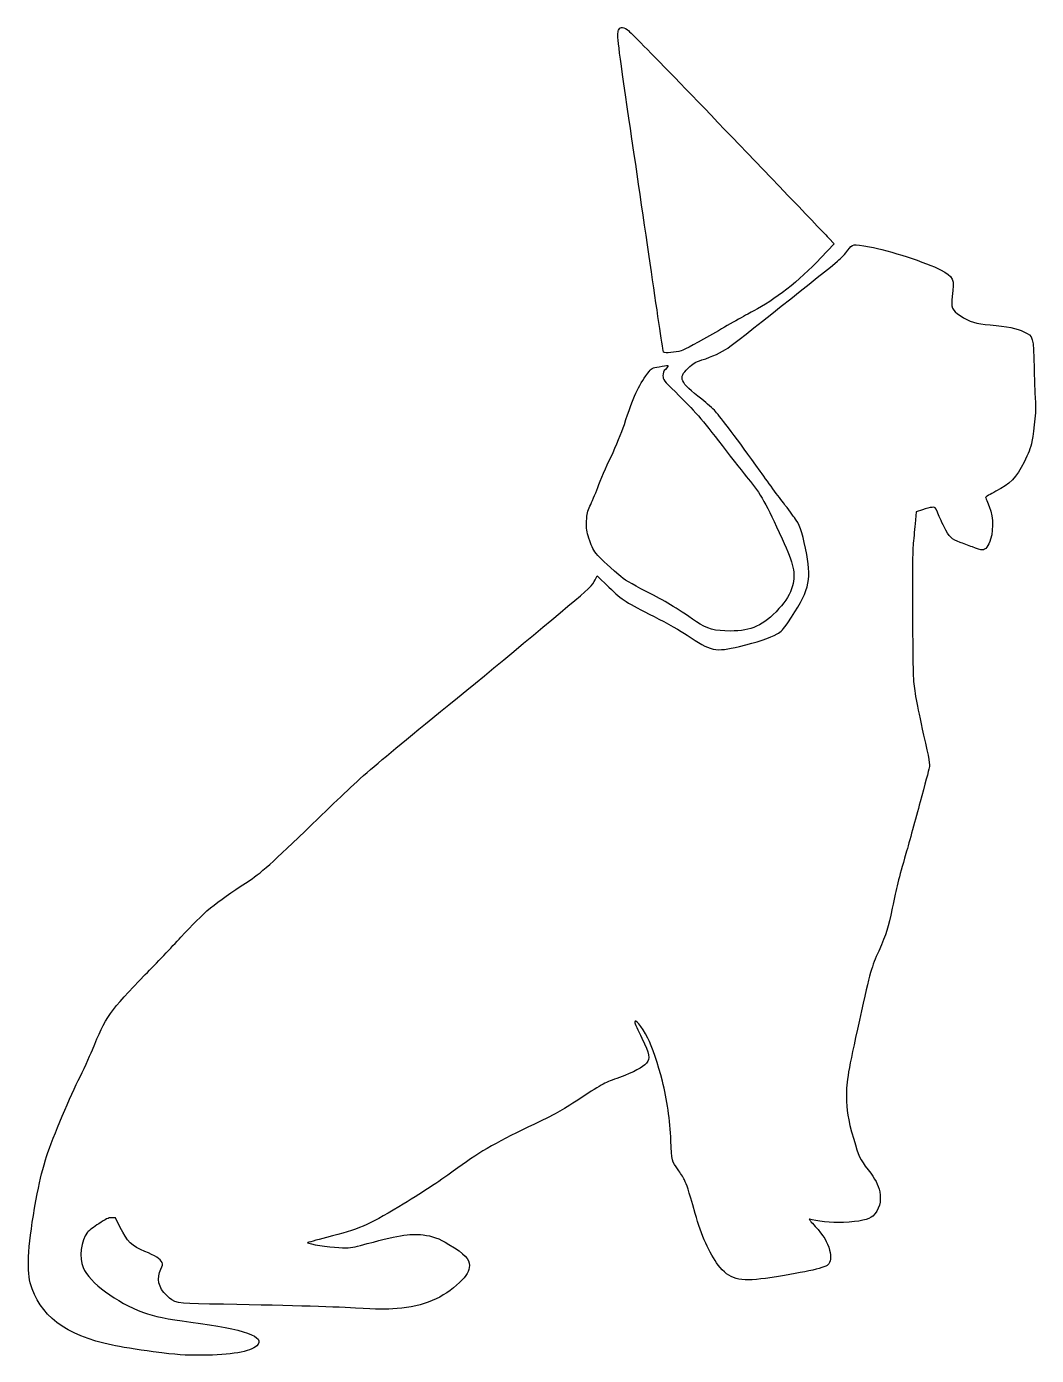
# Model space of a CAD drawing. Header units: centimetres. Extents: x -17.7 to 17.7, y -23.2 to 23.3.
import ezdxf

# ---------------------------------------------------------------- set-up
doc = ezdxf.new("R2010")
doc.units = ezdxf.units.CM
doc.header["$MEASUREMENT"] = 0
doc.layers.add('Layer 1', color=7, linetype='Continuous')

msp = doc.modelspace()

# ---------------------------------------------------------------- linework, layer by layer
at = {"layer": 'Layer 1'}
for points, knots in [([(3.03036, 23.13517), (2.97392, 22.98348), (3.00919, 22.67303), (3.40783, 19.97075), (3.40783, 19.97075), (3.60891, 18.59844), (3.95816, 16.21719), (4.18394, 14.68261), (4.18394, 14.68261), (4.40619, 13.14803), (4.59669, 11.88155), (4.60727, 11.87097), (4.60727, 11.87097), (4.64608, 11.83216), (5.03413, 11.86391), (5.2211, 11.91683), (5.2211, 11.91683), (5.33046, 11.94858), (5.84904, 12.22727), (6.42054, 12.56241), (6.42054, 12.56241), (6.9744, 12.88344), (7.57765, 13.22563), (7.7611, 13.31735), (7.7611, 13.31735), (8.48429, 13.68071), (9.33802, 14.35452), (10.11413, 15.17296), (10.11413, 15.17296), (10.11413, 15.17296), (10.5798, 15.66332), (10.5798, 15.66332), (10.5798, 15.66332), (10.5798, 15.66332), (10.39283, 15.85735), (10.39283, 15.85735), (10.39283, 15.85735), (10.29052, 15.96318), (9.64494, 16.64052), (8.95702, 17.35666), (8.95702, 17.35666), (5.78908, 20.67277), (3.43958, 23.09283), (3.33021, 23.15985), (3.33021, 23.15985), (3.16088, 23.25863), (3.07621, 23.25157), (3.03035, 23.13516), (3.03035, 23.13516), (3.03035, 23.13516), (3.03036, 23.13517), (3.03036, 23.13517)], [0, 0, 0, 0, 0.07142857, 0.07142857, 0.07142857, 0.07142857, 0.14285714, 0.14285714, 0.14285714, 0.14285714, 0.21428571, 0.21428571, 0.21428571, 0.21428571, 0.28571429, 0.28571429, 0.28571429, 0.28571429, 0.35714286, 0.35714286, 0.35714286, 0.35714286, 0.42857143, 0.42857143, 0.42857143, 0.42857143, 0.5, 0.5, 0.5, 0.5, 0.57142857, 0.57142857, 0.57142857, 0.57142857, 0.64285714, 0.64285714, 0.64285714, 0.64285714, 0.71428571, 0.71428571, 0.71428571, 0.71428571, 0.78571429, 0.78571429, 0.78571429, 0.78571429, 0.85714286, 0.85714286, 0.85714286, 0.85714286, 1, 1, 1, 1]), ([(11.05958, 15.43755), (10.97491, 15.32466), (10.81264, 15.15533), (10.69975, 15.05655), (10.69975, 15.05655), (10.36108, 14.76727), (7.05203, 12.14613), (6.86153, 12.01561), (6.86153, 12.01561), (6.63928, 11.86744), (6.30767, 11.71575), (5.94784, 11.59933), (5.94784, 11.59933), (5.71148, 11.52525), (5.64092, 11.48291), (5.46453, 11.31005), (5.46453, 11.31005), (5.10822, 10.96433), (5.1682, 10.8338), (5.94431, 10.22349), (5.94431, 10.22349), (6.1207, 10.08591), (6.33589, 9.89541), (6.42409, 9.80016), (6.42409, 9.80016), (6.61459, 9.59555), (7.18256, 8.83708), (7.99042, 7.70819), (7.99042, 7.70819), (8.3185, 7.25311), (8.71361, 6.71336), (8.86884, 6.51227), (8.86884, 6.51227), (9.02759, 6.30766), (9.19692, 6.07835), (9.25337, 6.00074), (9.25337, 6.00074), (9.3839, 5.80671), (9.50737, 5.40102), (9.61673, 4.8013), (9.61673, 4.8013), (9.79312, 3.85586), (9.69787, 3.51719), (8.95351, 2.40241), (8.95351, 2.40241), (8.80534, 2.18369), (8.72773, 2.09902), (8.58309, 2.02141), (8.58309, 2.02141), (8.33615, 1.8803), (7.88106, 1.7286), (7.26723, 1.58044), (7.26723, 1.58044), (6.42056, 1.37583), (6.2477, 1.41463), (5.43279, 1.97555), (5.43279, 1.97555), (5.22465, 2.12019), (4.72018, 2.40241), (4.27921, 2.62466), (4.27921, 2.62466), (3.29143, 3.11855), (3.19265, 3.18205), (2.69171, 3.65477), (2.69171, 3.65477), (2.69171, 3.65477), (2.28249, 4.04635), (2.28249, 4.04635), (2.28249, 4.04635), (2.28249, 4.04635), (2.21546, 3.91229), (2.21546, 3.91229), (2.21546, 3.91229), (2.18018, 3.83821), (2.09199, 3.71473), (2.0179, 3.64065), (2.0179, 3.64065), (1.86621, 3.47837), (-0.75493, 1.29468), (-2.27541, 0.0529), (-2.27541, 0.0529), (-5.88433, -2.88221), (-5.84905, -2.85399), (-7.68702, -4.63552), (-7.68702, -4.63552), (-9.07344, -5.9796), (-9.51088, -6.36766), (-9.96596, -6.66046), (-9.96596, -6.66046), (-11.10896, -7.39777), (-11.46527, -7.6941), (-12.28371, -8.58663), (-12.28371, -8.58663), (-12.60121, -8.92882), (-13.1586, -9.51796), (-13.52902, -9.89544), (-13.52902, -9.89544), (-14.7461, -11.14075), (-14.93308, -11.40533), (-15.3811, -12.52363), (-15.3811, -12.52363), (-15.48341, -12.7741), (-15.70566, -13.26094), (-15.87499, -13.5996), (-15.87499, -13.5996), (-16.23482, -14.31574), (-16.84866, -15.80093), (-17.02152, -16.37243), (-17.02152, -16.37243), (-17.17321, -16.87337), (-17.22966, -17.11679), (-17.35666, -17.80471), (-17.35666, -17.80471), (-17.62124, -19.23346), (-17.68474, -20.1789), (-17.55422, -20.67279), (-17.55422, -20.67279), (-17.25436, -21.80521), (-16.32303, -22.51429), (-14.68261, -22.85648), (-14.68261, -22.85648), (-14.44272, -22.9094), (-13.80067, -23.00817), (-13.25386, -23.08226), (-13.25386, -23.08226), (-12.36839, -23.19868), (-12.18142, -23.21279), (-11.53583, -23.20926), (-11.53583, -23.20926), (-10.541, -23.20573), (-9.85308, -23.08226), (-9.6273, -22.87412), (-9.6273, -22.87412), (-9.29216, -22.56368), (-10.04358, -22.29204), (-11.94152, -22.04862), (-11.94152, -22.04862), (-12.7776, -21.93926), (-13.21152, -21.85106), (-13.59605, -21.70995), (-13.59605, -21.70995), (-14.55208, -21.35717), (-15.46577, -20.67631), (-15.70566, -20.13656), (-15.70566, -20.13656), (-15.85383, -19.80495), (-15.77974, -19.19817), (-15.55044, -18.90537), (-15.55044, -18.90537), (-15.50811, -18.85598), (-15.33172, -18.7184), (-15.15886, -18.60551), (-15.15886, -18.60551), (-14.91192, -18.4397), (-14.81667, -18.39737), (-14.7073, -18.39737), (-14.7073, -18.39737), (-14.7073, -18.39737), (-14.56972, -18.39737), (-14.56972, -18.39737), (-14.56972, -18.39737), (-14.56972, -18.39737), (-14.40391, -18.73956), (-14.40391, -18.73956), (-14.40391, -18.73956), (-14.17108, -19.21934), (-13.98763, -19.39925), (-13.54666, -19.57564), (-13.54666, -19.57564), (-13.18683, -19.72028), (-12.99985, -19.84022), (-12.93988, -19.96722), (-12.93988, -19.96722), (-12.91166, -20.02719), (-12.92224, -20.07658), (-12.98574, -20.20005), (-12.98574, -20.20005), (-13.14449, -20.50697), (-13.07041, -20.84211), (-12.78113, -21.1208), (-12.78113, -21.1208), (-12.51302, -21.38186), (-12.44246, -21.39597), (-11.28182, -21.41713), (-11.28182, -21.41713), (-8.60071, -21.46299), (-7.0626, -21.50532), (-6.1736, -21.55824), (-6.1736, -21.55824), (-5.37985, -21.6041), (-5.11527, -21.60763), (-4.72016, -21.57588), (-4.72016, -21.57588), (-3.79235, -21.49827), (-3.09385, -21.20899), (-2.52941, -20.65866), (-2.52941, -20.65866), (-2.28952, -20.42935), (-2.18722, -20.25297), (-2.18722, -20.07305), (-2.18722, -20.07305), (-2.18722, -19.82611), (-2.32833, -19.68147), (-2.90336, -19.33222), (-2.90336, -19.33222), (-3.26319, -19.1135), (-3.48192, -19.03589), (-3.80647, -18.99708), (-3.80647, -18.99708), (-4.28978, -18.94416), (-4.69547, -19.01119), (-5.99722, -19.3675), (-5.99722, -19.3675), (-6.30061, -19.45217), (-6.37116, -19.45922), (-6.75569, -19.43806), (-6.75569, -19.43806), (-7.12611, -19.42042), (-7.80344, -19.31812), (-7.8493, -19.27225), (-7.8493, -19.27225), (-7.85636, -19.26519), (-7.56002, -19.18053), (-7.18608, -19.08528), (-7.18608, -19.08528), (-6.03955, -18.796), (-5.7538, -18.67606), (-4.66019, -18.01636), (-4.66019, -18.01636), (-3.8488, -17.52953), (-3.25261, -17.14147), (-2.75166, -16.77105), (-2.75166, -16.77105), (-1.89441, -16.13605), (-1.31938, -15.79738), (-0.11641, -15.22236), (-0.11641, -15.22236), (0.93134, -14.71789), (0.93487, -14.71789), (1.6757, -14.23458), (1.6757, -14.23458), (2.53295, -13.68072), (2.52942, -13.68425), (3.06564, -13.49022), (3.06564, -13.49022), (3.57364, -13.30678), (3.8735, -13.14803), (4.00756, -12.98928), (4.00756, -12.98928), (4.14867, -12.82347), (4.12045, -12.68942), (3.84528, -12.11792), (3.84528, -12.11792), (3.71122, -11.8357), (3.59834, -11.58523), (3.59834, -11.56053), (3.59834, -11.56053), (3.59834, -11.40531), (3.83117, -11.69459), (4.05342, -12.11792), (4.05342, -12.11792), (4.19806, -12.40014), (4.42031, -13.04573), (4.56848, -13.61723), (4.56848, -13.61723), (4.73076, -14.25576), (4.83659, -14.98601), (4.86481, -15.69862), (4.86481, -15.69862), (4.89303, -16.41829), (4.89656, -16.42534), (5.11881, -16.72168), (5.11881, -16.72168), (5.18937, -16.81693), (5.28814, -16.97921), (5.33753, -17.07446), (5.33753, -17.07446), (5.42572, -17.25438), (5.461, -17.35668), (5.715, -18.24921), (5.715, -18.24921), (5.93372, -19.01827), (6.21242, -19.64268), (6.52286, -20.0519), (6.52286, -20.0519), (6.8968, -20.55284), (7.25664, -20.65162), (8.17386, -20.51757), (8.17386, -20.51757), (9.4368, -20.3306), (10.24114, -20.16126), (10.35755, -20.04838), (10.35755, -20.04838), (10.45633, -19.95666), (10.48102, -19.76969), (10.41752, -19.5298), (10.41752, -19.5298), (10.34344, -19.24052), (10.20585, -19.01474), (9.91305, -18.70077), (9.91305, -18.70077), (9.76841, -18.54555), (9.67669, -18.42913), (9.71549, -18.44324), (9.71549, -18.44324), (9.93068, -18.52438), (10.48807, -18.58082), (10.90082, -18.55966), (10.90082, -18.55966), (11.47232, -18.53497), (11.79688, -18.46441), (11.93446, -18.33741), (11.93446, -18.33741), (12.15318, -18.12927), (12.23785, -17.82235), (12.17082, -17.49074), (12.17082, -17.49074), (12.11438, -17.22263), (12.02971, -17.06035), (11.76513, -16.72168), (11.76513, -16.72168), (11.47938, -16.35126), (11.42999, -16.25249), (11.26066, -15.64571), (11.26066, -15.64571), (11.04899, -14.90135), (11.00666, -14.64382), (11.00666, -14.16052), (11.00666, -14.16052), (11.00666, -13.61724), (11.0631, -13.27858), (11.46527, -11.48294), (11.46527, -11.48294), (11.86391, -9.69436), (11.87449, -9.65202), (12.13555, -9.06994), (12.13555, -9.06994), (12.41777, -8.43141), (12.46363, -8.28677), (12.6118, -7.56711), (12.6118, -7.56711), (12.76349, -6.82628), (12.82347, -6.59344), (13.09158, -5.65505), (13.09158, -5.65505), (13.20447, -5.25641), (13.42672, -4.44502), (13.58547, -3.85588), (13.58547, -3.85588), (13.74422, -3.27027), (13.88886, -2.73052), (13.9065, -2.66349), (13.9065, -2.66349), (13.93472, -2.56118), (13.89944, -2.3601), (13.70894, -1.51696), (13.70894, -1.51696), (13.45141, -0.37043), (13.38438, 0.00351), (13.35263, 0.44096), (13.35263, 0.44096), (13.31735, 0.9666), (13.30324, 4.80835), (13.33852, 5.12585), (13.33852, 5.12585), (13.35616, 5.29518), (13.38791, 5.62679), (13.40908, 5.86316), (13.40908, 5.86316), (13.40908, 5.86316), (13.45141, 6.29355), (13.45141, 6.29355), (13.45141, 6.29355), (13.45141, 6.29355), (13.6666, 6.36411), (13.6666, 6.36411), (13.6666, 6.36411), (13.78654, 6.40292), (13.93471, 6.43819), (14.00174, 6.44525), (14.00174, 6.44525), (14.11463, 6.45583), (14.12168, 6.44525), (14.18871, 6.27944), (14.18871, 6.27944), (14.22399, 6.18419), (14.32982, 5.95136), (14.42154, 5.76791), (14.42154, 5.76791), (14.60146, 5.40808), (14.6826, 5.32694), (14.98598, 5.2211), (14.98598, 5.2211), (15.0777, 5.18935), (15.27173, 5.11527), (15.4199, 5.05882), (15.4199, 5.05882), (15.56454, 5.00238), (15.71976, 4.95651), (15.76209, 4.95651), (15.76209, 4.95651), (15.87498, 4.95651), (15.97376, 5.08704), (16.05137, 5.33751), (16.05137, 5.33751), (16.17484, 5.72909), (16.12898, 6.24062), (15.94554, 6.62162), (15.94554, 6.62162), (15.90673, 6.70276), (15.87498, 6.78037), (15.87498, 6.79448), (15.87498, 6.79448), (15.87498, 6.80859), (16.03726, 6.90384), (16.23834, 7.00615), (16.23834, 7.00615), (16.7287, 7.25662), (16.95095, 7.48593), (17.22612, 8.02921), (17.22612, 8.02921), (17.37076, 8.31496), (17.44837, 8.5231), (17.49776, 8.74888), (17.49776, 8.74888), (17.5789, 9.14752), (17.65651, 10.00124), (17.62123, 10.17057), (17.62123, 10.17057), (17.60712, 10.24465), (17.58595, 10.74913), (17.57184, 11.29593), (17.57184, 11.29593), (17.54715, 12.43893), (17.5542, 12.41424), (17.21553, 12.5871), (17.21553, 12.5871), (16.97917, 12.70352), (16.62639, 12.77407), (16.03372, 12.82346), (16.03372, 12.82346), (15.53983, 12.86227), (15.33169, 12.92577), (14.98244, 13.15154), (14.98244, 13.15154), (14.70375, 13.33146), (14.65788, 13.44435), (14.70727, 13.82182), (14.70727, 13.82182), (14.79194, 14.43565), (14.76019, 14.50974), (14.30158, 14.75315), (14.30158, 14.75315), (13.83591, 15.00009), (12.47419, 15.43754), (11.81802, 15.55396), (11.81802, 15.55396), (11.19713, 15.65979), (11.23946, 15.66685), (11.05955, 15.43754), (11.05955, 15.43754), (11.05955, 15.43754), (11.05958, 15.43755), (11.05958, 15.43755)], [0, 0, 0, 0, 0.00854701, 0.00854701, 0.00854701, 0.00854701, 0.01709402, 0.01709402, 0.01709402, 0.01709402, 0.02564103, 0.02564103, 0.02564103, 0.02564103, 0.03418803, 0.03418803, 0.03418803, 0.03418803, 0.04273504, 0.04273504, 0.04273504, 0.04273504, 0.05128205, 0.05128205, 0.05128205, 0.05128205, 0.05982906, 0.05982906, 0.05982906, 0.05982906, 0.06837607, 0.06837607, 0.06837607, 0.06837607, 0.07692308, 0.07692308, 0.07692308, 0.07692308, 0.08547009, 0.08547009, 0.08547009, 0.08547009, 0.09401709, 0.09401709, 0.09401709, 0.09401709, 0.1025641, 0.1025641, 0.1025641, 0.1025641, 0.11111111, 0.11111111, 0.11111111, 0.11111111, 0.11965812, 0.11965812, 0.11965812, 0.11965812, 0.12820513, 0.12820513, 0.12820513, 0.12820513, 0.13675214, 0.13675214, 0.13675214, 0.13675214, 0.14529915, 0.14529915, 0.14529915, 0.14529915, 0.15384615, 0.15384615, 0.15384615, 0.15384615, 0.16239316, 0.16239316, 0.16239316, 0.16239316, 0.17094017, 0.17094017, 0.17094017, 0.17094017, 0.17948718, 0.17948718, 0.17948718, 0.17948718, 0.18803419, 0.18803419, 0.18803419, 0.18803419, 0.1965812, 0.1965812, 0.1965812, 0.1965812, 0.20512821, 0.20512821, 0.20512821, 0.20512821, 0.21367521, 0.21367521, 0.21367521, 0.21367521, 0.22222222, 0.22222222, 0.22222222, 0.22222222, 0.23076923, 0.23076923, 0.23076923, 0.23076923, 0.23931624, 0.23931624, 0.23931624, 0.23931624, 0.24786325, 0.24786325, 0.24786325, 0.24786325, 0.25641026, 0.25641026, 0.25641026, 0.25641026, 0.26495726, 0.26495726, 0.26495726, 0.26495726, 0.27350427, 0.27350427, 0.27350427, 0.27350427, 0.28205128, 0.28205128, 0.28205128, 0.28205128, 0.29059829, 0.29059829, 0.29059829, 0.29059829, 0.2991453, 0.2991453, 0.2991453, 0.2991453, 0.30769231, 0.30769231, 0.30769231, 0.30769231, 0.31623932, 0.31623932, 0.31623932, 0.31623932, 0.32478632, 0.32478632, 0.32478632, 0.32478632, 0.33333333, 0.33333333, 0.33333333, 0.33333333, 0.34188034, 0.34188034, 0.34188034, 0.34188034, 0.35042735, 0.35042735, 0.35042735, 0.35042735, 0.35897436, 0.35897436, 0.35897436, 0.35897436, 0.36752137, 0.36752137, 0.36752137, 0.36752137, 0.37606838, 0.37606838, 0.37606838, 0.37606838, 0.38461538, 0.38461538, 0.38461538, 0.38461538, 0.39316239, 0.39316239, 0.39316239, 0.39316239, 0.4017094, 0.4017094, 0.4017094, 0.4017094, 0.41025641, 0.41025641, 0.41025641, 0.41025641, 0.41880342, 0.41880342, 0.41880342, 0.41880342, 0.42735043, 0.42735043, 0.42735043, 0.42735043, 0.43589744, 0.43589744, 0.43589744, 0.43589744, 0.44444444, 0.44444444, 0.44444444, 0.44444444, 0.45299145, 0.45299145, 0.45299145, 0.45299145, 0.46153846, 0.46153846, 0.46153846, 0.46153846, 0.47008547, 0.47008547, 0.47008547, 0.47008547, 0.47863248, 0.47863248, 0.47863248, 0.47863248, 0.48717949, 0.48717949, 0.48717949, 0.48717949, 0.4957265, 0.4957265, 0.4957265, 0.4957265, 0.5042735, 0.5042735, 0.5042735, 0.5042735, 0.51282051, 0.51282051, 0.51282051, 0.51282051, 0.52136752, 0.52136752, 0.52136752, 0.52136752, 0.52991453, 0.52991453, 0.52991453, 0.52991453, 0.53846154, 0.53846154, 0.53846154, 0.53846154, 0.54700855, 0.54700855, 0.54700855, 0.54700855, 0.55555556, 0.55555556, 0.55555556, 0.55555556, 0.56410256, 0.56410256, 0.56410256, 0.56410256, 0.57264957, 0.57264957, 0.57264957, 0.57264957, 0.58119658, 0.58119658, 0.58119658, 0.58119658, 0.58974359, 0.58974359, 0.58974359, 0.58974359, 0.5982906, 0.5982906, 0.5982906, 0.5982906, 0.60683761, 0.60683761, 0.60683761, 0.60683761, 0.61538462, 0.61538462, 0.61538462, 0.61538462, 0.62393162, 0.62393162, 0.62393162, 0.62393162, 0.63247863, 0.63247863, 0.63247863, 0.63247863, 0.64102564, 0.64102564, 0.64102564, 0.64102564, 0.64957265, 0.64957265, 0.64957265, 0.64957265, 0.65811966, 0.65811966, 0.65811966, 0.65811966, 0.66666667, 0.66666667, 0.66666667, 0.66666667, 0.67521368, 0.67521368, 0.67521368, 0.67521368, 0.68376068, 0.68376068, 0.68376068, 0.68376068, 0.69230769, 0.69230769, 0.69230769, 0.69230769, 0.7008547, 0.7008547, 0.7008547, 0.7008547, 0.70940171, 0.70940171, 0.70940171, 0.70940171, 0.71794872, 0.71794872, 0.71794872, 0.71794872, 0.72649573, 0.72649573, 0.72649573, 0.72649573, 0.73504274, 0.73504274, 0.73504274, 0.73504274, 0.74358974, 0.74358974, 0.74358974, 0.74358974, 0.75213675, 0.75213675, 0.75213675, 0.75213675, 0.76068376, 0.76068376, 0.76068376, 0.76068376, 0.76923077, 0.76923077, 0.76923077, 0.76923077, 0.77777778, 0.77777778, 0.77777778, 0.77777778, 0.78632479, 0.78632479, 0.78632479, 0.78632479, 0.79487179, 0.79487179, 0.79487179, 0.79487179, 0.8034188, 0.8034188, 0.8034188, 0.8034188, 0.81196581, 0.81196581, 0.81196581, 0.81196581, 0.82051282, 0.82051282, 0.82051282, 0.82051282, 0.82905983, 0.82905983, 0.82905983, 0.82905983, 0.83760684, 0.83760684, 0.83760684, 0.83760684, 0.84615385, 0.84615385, 0.84615385, 0.84615385, 0.85470085, 0.85470085, 0.85470085, 0.85470085, 0.86324786, 0.86324786, 0.86324786, 0.86324786, 0.87179487, 0.87179487, 0.87179487, 0.87179487, 0.88034188, 0.88034188, 0.88034188, 0.88034188, 0.88888889, 0.88888889, 0.88888889, 0.88888889, 0.8974359, 0.8974359, 0.8974359, 0.8974359, 0.90598291, 0.90598291, 0.90598291, 0.90598291, 0.91452991, 0.91452991, 0.91452991, 0.91452991, 0.92307692, 0.92307692, 0.92307692, 0.92307692, 0.93162393, 0.93162393, 0.93162393, 0.93162393, 0.94017094, 0.94017094, 0.94017094, 0.94017094, 0.94871795, 0.94871795, 0.94871795, 0.94871795, 0.95726496, 0.95726496, 0.95726496, 0.95726496, 0.96581197, 0.96581197, 0.96581197, 0.96581197, 0.97435897, 0.97435897, 0.97435897, 0.97435897, 0.98290598, 0.98290598, 0.98290598, 0.98290598, 1, 1, 1, 1]), ([(4.45558, 11.36297), (4.20158, 11.32416), (4.19805, 11.32064), (4.05341, 11.13366), (4.05341, 11.13366), (3.70769, 10.66799), (3.55247, 10.33285), (3.23497, 9.34508), (3.23497, 9.34508), (3.13972, 9.04875), (2.95275, 8.59719), (2.7693, 8.21619), (2.7693, 8.21619), (2.60349, 7.87047), (2.39183, 7.38716), (2.30363, 7.14375), (2.30363, 7.14375), (2.21544, 6.90386), (2.09549, 6.61106), (2.03199, 6.49111), (2.03199, 6.49111), (1.94027, 6.30767), (1.92263, 6.23358), (1.91205, 5.95842), (1.91205, 5.95842), (1.90147, 5.68678), (1.91205, 5.59859), (1.99319, 5.36575), (1.99319, 5.36575), (2.15547, 4.87539), (2.17311, 4.85422), (3.04094, 4.08164), (3.04094, 4.08164), (3.22438, 3.91936), (3.43958, 3.78883), (4.01813, 3.49603), (4.01813, 3.49603), (4.68488, 3.15384), (4.9918, 2.97039), (5.76085, 2.44122), (5.76085, 2.44122), (6.12068, 2.19428), (6.40643, 2.11666), (6.94971, 2.12019), (6.94971, 2.12019), (7.68702, 2.12019), (8.08565, 2.30363), (8.64657, 2.90336), (8.64657, 2.90336), (8.9041, 3.175), (9.04168, 3.40783), (9.11929, 3.70417), (9.11929, 3.70417), (9.23218, 4.14514), (9.16868, 4.43442), (8.75593, 5.34811), (8.75593, 5.34811), (8.20912, 6.55461), (7.99746, 6.92855), (7.5706, 7.44361), (7.5706, 7.44361), (7.4436, 7.59883), (7.03085, 8.12094), (6.66043, 8.60425), (6.66043, 8.60425), (5.93371, 9.54264), (5.7044, 9.80722), (5.02001, 10.48103), (5.02001, 10.48103), (4.60726, 10.8832), (4.58609, 10.91142), (4.58609, 11.04547), (4.58609, 11.04547), (4.58609, 11.1513), (4.60726, 11.21128), (4.67428, 11.27125), (4.67428, 11.27125), (4.75895, 11.35239), (4.7907, 11.41589), (4.73778, 11.40883), (4.73778, 11.40883), (4.72014, 11.4053), (4.59314, 11.38766), (4.45556, 11.36297), (4.45556, 11.36297), (4.45556, 11.36297), (4.45558, 11.36297), (4.45558, 11.36297)], [0, 0, 0, 0, 0.04347826, 0.04347826, 0.04347826, 0.04347826, 0.08695652, 0.08695652, 0.08695652, 0.08695652, 0.13043478, 0.13043478, 0.13043478, 0.13043478, 0.17391304, 0.17391304, 0.17391304, 0.17391304, 0.2173913, 0.2173913, 0.2173913, 0.2173913, 0.26086957, 0.26086957, 0.26086957, 0.26086957, 0.30434783, 0.30434783, 0.30434783, 0.30434783, 0.34782609, 0.34782609, 0.34782609, 0.34782609, 0.39130435, 0.39130435, 0.39130435, 0.39130435, 0.43478261, 0.43478261, 0.43478261, 0.43478261, 0.47826087, 0.47826087, 0.47826087, 0.47826087, 0.52173913, 0.52173913, 0.52173913, 0.52173913, 0.56521739, 0.56521739, 0.56521739, 0.56521739, 0.60869565, 0.60869565, 0.60869565, 0.60869565, 0.65217391, 0.65217391, 0.65217391, 0.65217391, 0.69565217, 0.69565217, 0.69565217, 0.69565217, 0.73913043, 0.73913043, 0.73913043, 0.73913043, 0.7826087, 0.7826087, 0.7826087, 0.7826087, 0.82608696, 0.82608696, 0.82608696, 0.82608696, 0.86956522, 0.86956522, 0.86956522, 0.86956522, 0.91304348, 0.91304348, 0.91304348, 0.91304348, 1, 1, 1, 1])]:
    msp.add_open_spline(points, degree=3, knots=knots, dxfattribs=at)

doc.saveas('drawing.dxf')
